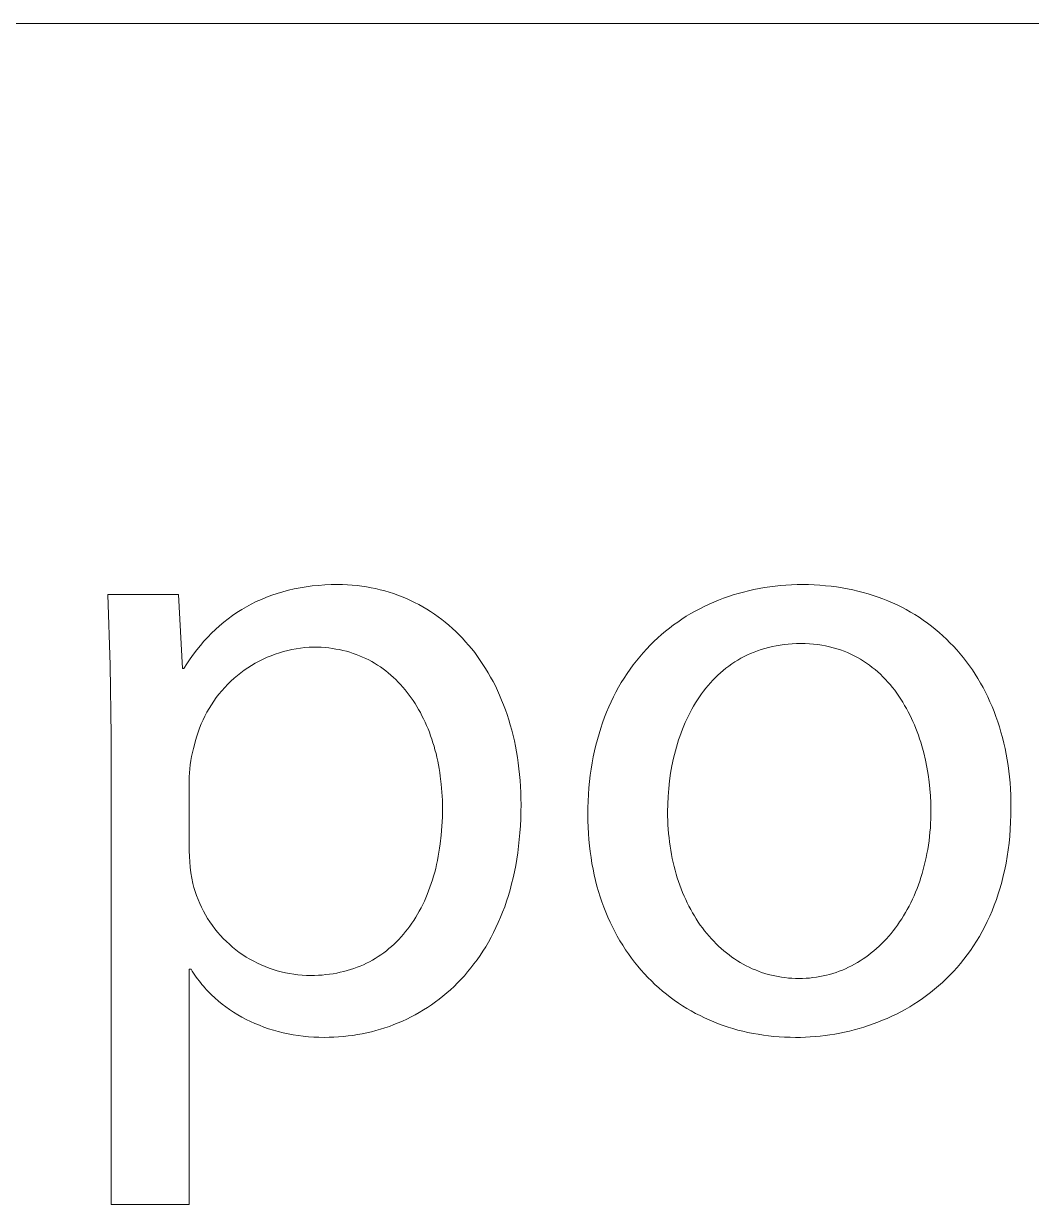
# Model space of a CAD drawing. Header units: millimetres. Extents: x -2542 to 6192, y -257 to 5845.
# Drawn here: x 5808.9 to 5907.4, y 604.4 to 719.8 of the extents above; entities that cross this region are included whole.
import ezdxf

# ---------------------------------------------------------------- set-up
doc = ezdxf.new("R2010")
doc.units = ezdxf.units.MM
doc.header["$MEASUREMENT"] = 0
doc.layers.add('Domyślny', color=7, linetype='Continuous', true_color=0x000000)

msp = doc.modelspace()

# ---------------------------------------------------------------- linework, layer by layer
at = {"layer": 'Domyślny', "color": 18, "lineweight": 15, "true_color": 0x000000}
for p, q in [((6183.9, 719.77), (2891.58, 719.77)), ((5834.8, 664.41), (5835.36, 664.54)), ((5835.36, 664.54), (5835.94, 664.65)), ((5835.94, 664.65), (5836.52, 664.75)), ((5836.52, 664.75), (5837.12, 664.83)), ((5837.12, 664.83), (5837.73, 664.89)), ((5837.73, 664.89), (5838.34, 664.93)), ((5838.34, 664.93), (5838.97, 664.96)), ((5838.97, 664.96), (5839.61, 664.97)), ((5839.61, 664.97), (5840.09, 664.96)), ((5840.09, 664.96), (5840.57, 664.94)), ((5840.57, 664.94), (5841.04, 664.91)), ((5841.04, 664.91), (5841.5, 664.87)), ((5841.5, 664.87), (5841.96, 664.81)), ((5841.96, 664.81), (5842.42, 664.74)), ((5842.42, 664.74), (5842.88, 664.66)), ((5842.88, 664.66), (5843.32, 664.57)), ((5843.32, 664.57), (5843.77, 664.47)), ((5843.77, 664.47), (5844.21, 664.35)), ((5879.77, 664.37), (5880.27, 664.48)), ((5880.27, 664.48), (5880.79, 664.58)), ((5880.79, 664.58), (5881.31, 664.67)), ((5881.31, 664.67), (5881.83, 664.75)), ((5881.83, 664.75), (5882.36, 664.81)), ((5882.36, 664.81), (5882.89, 664.87)), ((5882.89, 664.87), (5883.42, 664.91)), ((5883.42, 664.91), (5883.96, 664.94)), ((5883.96, 664.94), (5884.51, 664.96)), ((5884.51, 664.96), (5885.05, 664.97)), ((5885.05, 664.97), (5885.62, 664.96)), ((5885.62, 664.96), (5886.18, 664.94)), ((5886.18, 664.94), (5886.74, 664.91)), ((5886.74, 664.91), (5887.29, 664.86)), ((5887.29, 664.86), (5887.83, 664.81)), ((5887.83, 664.81), (5888.37, 664.74)), ((5888.37, 664.74), (5888.9, 664.66)), ((5888.9, 664.66), (5889.42, 664.56)), ((5889.42, 664.56), (5889.94, 664.46)), ((5889.94, 664.46), (5890.45, 664.34)), ((5817.39, 657.1), (5817.16, 664.01)), ((5817.16, 664.01), (5824.05, 664.01)), ((5824.05, 664.01), (5824.43, 656.77)), ((5831.16, 663.05), (5831.65, 663.3)), ((5831.65, 663.3), (5832.15, 663.52)), ((5832.15, 663.52), (5832.66, 663.73)), ((5832.66, 663.73), (5833.18, 663.92)), ((5833.18, 663.92), (5833.71, 664.1)), ((5833.71, 664.1), (5834.25, 664.26)), ((5834.25, 664.26), (5834.8, 664.41)), ((5844.21, 664.35), (5844.64, 664.23)), ((5844.64, 664.23), (5845.07, 664.09)), ((5845.07, 664.09), (5845.49, 663.94)), ((5845.49, 663.94), (5845.91, 663.77)), ((5845.91, 663.77), (5846.33, 663.6)), ((5846.33, 663.6), (5846.73, 663.42)), ((5846.73, 663.42), (5847.13, 663.22)), ((5876.36, 663.26), (5876.83, 663.45)), ((5876.83, 663.45), (5877.3, 663.63)), ((5877.3, 663.63), (5877.79, 663.8)), ((5877.79, 663.8), (5878.27, 663.96)), ((5878.27, 663.96), (5878.76, 664.11)), ((5878.76, 664.11), (5879.26, 664.24)), ((5879.26, 664.24), (5879.77, 664.37)), ((5890.45, 664.34), (5890.95, 664.21)), ((5890.95, 664.21), (5891.45, 664.07)), ((5891.45, 664.07), (5891.94, 663.91)), ((5891.94, 663.91), (5892.42, 663.75)), ((5892.42, 663.75), (5892.9, 663.57)), ((5892.9, 663.57), (5893.36, 663.39)), ((5893.36, 663.39), (5893.83, 663.19)), ((5829.33, 661.94), (5829.77, 662.24)), ((5829.77, 662.24), (5830.23, 662.53)), ((5830.23, 662.53), (5830.69, 662.8)), ((5830.69, 662.8), (5831.16, 663.05)), ((5847.13, 663.22), (5847.53, 663.02)), ((5847.53, 663.02), (5847.92, 662.8)), ((5847.92, 662.8), (5848.31, 662.57)), ((5848.31, 662.57), (5848.68, 662.33)), ((5848.68, 662.33), (5849.06, 662.09)), ((5874.11, 662.13), (5874.55, 662.37)), ((5874.55, 662.37), (5874.99, 662.61)), ((5874.99, 662.61), (5875.44, 662.84)), ((5875.44, 662.84), (5875.9, 663.05)), ((5875.9, 663.05), (5876.36, 663.26)), ((5893.83, 663.19), (5894.28, 662.98)), ((5894.28, 662.98), (5894.73, 662.76)), ((5894.73, 662.76), (5895.16, 662.53)), ((5895.16, 662.53), (5895.59, 662.28)), ((5895.59, 662.28), (5896.02, 662.03)), ((5828.07, 660.95), (5828.48, 661.29)), ((5828.48, 661.29), (5828.9, 661.62)), ((5828.9, 661.62), (5829.33, 661.94)), ((5849.06, 662.09), (5849.42, 661.83)), ((5849.42, 661.83), (5849.78, 661.56)), ((5849.78, 661.56), (5850.13, 661.28)), ((5850.13, 661.28), (5850.48, 660.99)), ((5850.48, 660.99), (5850.82, 660.69)), ((5872.04, 660.72), (5872.44, 661.02)), ((5872.44, 661.02), (5872.85, 661.31)), ((5872.85, 661.31), (5873.26, 661.6)), ((5873.26, 661.6), (5873.68, 661.87)), ((5873.68, 661.87), (5874.11, 662.13)), ((5896.02, 662.03), (5896.43, 661.77)), ((5896.43, 661.77), (5896.84, 661.49)), ((5896.84, 661.49), (5897.24, 661.21)), ((5897.24, 661.21), (5897.63, 660.92)), ((5826.54, 659.44), (5826.91, 659.83)), ((5826.91, 659.83), (5827.28, 660.22)), ((5827.28, 660.22), (5827.67, 660.59)), ((5827.67, 660.59), (5828.07, 660.95)), ((5850.82, 660.69), (5851.15, 660.38)), ((5851.15, 660.38), (5851.48, 660.06)), ((5851.48, 660.06), (5851.8, 659.73)), ((5870.89, 659.75), (5871.26, 660.08)), ((5871.26, 660.08), (5871.65, 660.41)), ((5871.65, 660.41), (5872.04, 660.72)), ((5897.63, 660.92), (5898.01, 660.61)), ((5898.01, 660.61), (5898.38, 660.3)), ((5898.38, 660.3), (5898.75, 659.97)), ((5898.75, 659.97), (5899.11, 659.64)), ((5825.84, 658.6), (5826.19, 659.02)), ((5826.19, 659.02), (5826.54, 659.44)), ((5835.56, 658.7), (5835.14, 658.62)), ((5835.98, 658.76), (5835.56, 658.7)), ((5836.41, 658.81), (5835.98, 658.76)), ((5836.83, 658.84), (5836.41, 658.81)), ((5837.26, 658.86), (5836.83, 658.84)), ((5837.64, 658.86), (5837.26, 658.86)), ((5838.01, 658.84), (5837.64, 658.86)), ((5838.38, 658.81), (5838.01, 658.84)), ((5838.74, 658.78), (5838.38, 658.81)), ((5839.09, 658.73), (5838.74, 658.78)), ((5839.44, 658.67), (5839.09, 658.73)), ((5839.79, 658.61), (5839.44, 658.67)), ((5851.8, 659.73), (5852.11, 659.39)), ((5852.11, 659.39), (5852.41, 659.04)), ((5852.41, 659.04), (5852.71, 658.68)), ((5852.71, 658.68), (5853, 658.32)), ((5869.47, 658.31), (5869.81, 658.69)), ((5869.81, 658.69), (5870.16, 659.05)), ((5870.16, 659.05), (5870.52, 659.41)), ((5870.52, 659.41), (5870.89, 659.75)), ((5881.35, 658.73), (5881, 658.62)), ((5881.72, 658.83), (5881.35, 658.73)), ((5882.09, 658.92), (5881.72, 658.83)), ((5882.46, 658.99), (5882.09, 658.92)), ((5882.85, 659.06), (5882.46, 658.99)), ((5883.24, 659.11), (5882.85, 659.06)), ((5883.64, 659.15), (5883.24, 659.11)), ((5884.04, 659.18), (5883.64, 659.15)), ((5884.46, 659.2), (5884.04, 659.18)), ((5884.88, 659.21), (5884.46, 659.2)), ((5885.3, 659.2), (5884.88, 659.21)), ((5885.72, 659.18), (5885.3, 659.2)), ((5886.12, 659.15), (5885.72, 659.18)), ((5886.52, 659.1), (5886.12, 659.15)), ((5886.91, 659.05), (5886.52, 659.1)), ((5887.3, 658.98), (5886.91, 659.05)), ((5887.67, 658.9), (5887.3, 658.98)), ((5888.04, 658.8), (5887.67, 658.9)), ((5888.4, 658.7), (5888.04, 658.8)), ((5888.75, 658.58), (5888.4, 658.7)), ((5899.11, 659.64), (5899.45, 659.29)), ((5899.45, 659.29), (5899.79, 658.94)), ((5899.79, 658.94), (5900.12, 658.58)), ((5824.88, 657.24), (5825.19, 657.71)), ((5825.19, 657.71), (5825.51, 658.16)), ((5825.51, 658.16), (5825.84, 658.6)), ((5832.32, 657.68), (5831.94, 657.49)), ((5832.71, 657.86), (5832.32, 657.68)), ((5833.1, 658.02), (5832.71, 657.86)), ((5833.5, 658.17), (5833.1, 658.02)), ((5833.91, 658.3), (5833.5, 658.17)), ((5834.31, 658.42), (5833.91, 658.3)), ((5834.73, 658.53), (5834.31, 658.42)), ((5835.14, 658.62), (5834.73, 658.53)), ((5840.13, 658.53), (5839.79, 658.61)), ((5840.46, 658.45), (5840.13, 658.53)), ((5840.79, 658.35), (5840.46, 658.45)), ((5841.12, 658.25), (5840.79, 658.35)), ((5841.43, 658.14), (5841.12, 658.25)), ((5841.75, 658.01), (5841.43, 658.14)), ((5842.05, 657.88), (5841.75, 658.01)), ((5842.35, 657.74), (5842.05, 657.88)), ((5842.65, 657.6), (5842.35, 657.74)), ((5842.94, 657.44), (5842.65, 657.6)), ((5853, 658.32), (5853.28, 657.94)), ((5853.28, 657.94), (5853.55, 657.56)), ((5853.55, 657.56), (5853.81, 657.16)), ((5868.5, 657.12), (5868.81, 657.53)), ((5868.81, 657.53), (5869.14, 657.92)), ((5869.14, 657.92), (5869.47, 658.31)), ((5878.71, 657.59), (5878.41, 657.41)), ((5879.02, 657.77), (5878.71, 657.59)), ((5879.33, 657.93), (5879.02, 657.77)), ((5879.65, 658.09), (5879.33, 657.93)), ((5879.97, 658.24), (5879.65, 658.09)), ((5880.31, 658.38), (5879.97, 658.24)), ((5880.65, 658.51), (5880.31, 658.38)), ((5881, 658.62), (5880.65, 658.51)), ((5889.1, 658.46), (5888.75, 658.58)), ((5889.43, 658.32), (5889.1, 658.46)), ((5889.76, 658.18), (5889.43, 658.32)), ((5890.09, 658.02), (5889.76, 658.18)), ((5890.4, 657.85), (5890.09, 658.02)), ((5890.71, 657.68), (5890.4, 657.85)), ((5891.01, 657.49), (5890.71, 657.68)), ((5900.12, 658.58), (5900.44, 658.21)), ((5900.44, 658.21), (5900.76, 657.82)), ((5900.76, 657.82), (5901.06, 657.43)), ((5817.48, 650.19), (5817.39, 657.1)), ((5824.43, 656.77), (5824.58, 656.77)), ((5824.58, 656.77), (5824.88, 657.24)), ((5830.48, 656.6), (5830.14, 656.35)), ((5830.84, 656.84), (5830.48, 656.6)), ((5831.2, 657.07), (5830.84, 656.84)), ((5831.56, 657.29), (5831.2, 657.07)), ((5831.94, 657.49), (5831.56, 657.29)), ((5843.22, 657.28), (5842.94, 657.44)), ((5843.5, 657.1), (5843.22, 657.28)), ((5843.78, 656.92), (5843.5, 657.1)), ((5844.04, 656.73), (5843.78, 656.92)), ((5844.3, 656.54), (5844.04, 656.73)), ((5844.56, 656.33), (5844.3, 656.54)), ((5853.81, 657.16), (5854.07, 656.76)), ((5854.07, 656.76), (5854.32, 656.35)), ((5867.9, 656.28), (5868.19, 656.7)), ((5868.19, 656.7), (5868.5, 657.12)), ((5877.29, 656.58), (5877.03, 656.36)), ((5877.56, 656.8), (5877.29, 656.58)), ((5877.84, 657.01), (5877.56, 656.8)), ((5878.12, 657.21), (5877.84, 657.01)), ((5878.41, 657.41), (5878.12, 657.21)), ((5891.3, 657.3), (5891.01, 657.49)), ((5891.58, 657.09), (5891.3, 657.3)), ((5891.86, 656.88), (5891.58, 657.09)), ((5892.13, 656.66), (5891.86, 656.88)), ((5892.4, 656.44), (5892.13, 656.66)), ((5892.65, 656.2), (5892.4, 656.44)), ((5901.06, 657.43), (5901.35, 657.03)), ((5901.35, 657.03), (5901.64, 656.63)), ((5901.64, 656.63), (5901.91, 656.21)), ((5828.86, 655.23), (5828.57, 654.92)), ((5829.17, 655.52), (5828.86, 655.23)), ((5829.48, 655.81), (5829.17, 655.52)), ((5829.81, 656.09), (5829.48, 655.81)), ((5830.14, 656.35), (5829.81, 656.09)), ((5844.81, 656.12), (5844.56, 656.33)), ((5845.05, 655.9), (5844.81, 656.12)), ((5845.29, 655.68), (5845.05, 655.9)), ((5845.52, 655.44), (5845.29, 655.68)), ((5845.75, 655.2), (5845.52, 655.44)), ((5854.32, 656.35), (5854.56, 655.93)), ((5854.56, 655.93), (5854.79, 655.5)), ((5854.79, 655.5), (5855.02, 655.06)), ((5867.07, 654.94), (5867.33, 655.39)), ((5867.33, 655.39), (5867.61, 655.84)), ((5867.61, 655.84), (5867.9, 656.28)), ((5876.04, 655.38), (5875.81, 655.12)), ((5876.28, 655.63), (5876.04, 655.38)), ((5876.52, 655.88), (5876.28, 655.63)), ((5876.77, 656.12), (5876.52, 655.88)), ((5877.03, 656.36), (5876.77, 656.12)), ((5892.9, 655.96), (5892.65, 656.2)), ((5893.14, 655.71), (5892.9, 655.96)), ((5893.38, 655.45), (5893.14, 655.71)), ((5893.61, 655.19), (5893.38, 655.45)), ((5901.91, 656.21), (5902.18, 655.78)), ((5902.18, 655.78), (5902.43, 655.35)), ((5902.43, 655.35), (5902.68, 654.9)), ((5828.01, 654.27), (5827.75, 653.93)), ((5828.28, 654.6), (5828.01, 654.27)), ((5828.57, 654.92), (5828.28, 654.6)), ((5845.97, 654.96), (5845.75, 655.2)), ((5846.19, 654.7), (5845.97, 654.96)), ((5846.4, 654.44), (5846.19, 654.7)), ((5846.6, 654.18), (5846.4, 654.44)), ((5846.8, 653.91), (5846.6, 654.18)), ((5855.02, 655.06), (5855.23, 654.61)), ((5855.23, 654.61), (5855.44, 654.16)), ((5855.44, 654.16), (5855.63, 653.69)), ((5866.57, 654), (5866.81, 654.47)), ((5866.81, 654.47), (5867.07, 654.94)), ((5875.17, 654.29), (5874.96, 654)), ((5875.37, 654.57), (5875.17, 654.29)), ((5875.59, 654.85), (5875.37, 654.57)), ((5875.81, 655.12), (5875.59, 654.85)), ((5893.83, 654.91), (5893.61, 655.19)), ((5894.05, 654.64), (5893.83, 654.91)), ((5894.25, 654.35), (5894.05, 654.64)), ((5894.45, 654.07), (5894.25, 654.35)), ((5894.65, 653.77), (5894.45, 654.07)), ((5902.68, 654.9), (5902.91, 654.45)), ((5902.91, 654.45), (5903.14, 653.99)), ((5827.27, 653.23), (5827.04, 652.87)), ((5827.5, 653.59), (5827.27, 653.23)), ((5827.75, 653.93), (5827.5, 653.59)), ((5846.99, 653.63), (5846.8, 653.91)), ((5847.17, 653.34), (5846.99, 653.63)), ((5847.35, 653.05), (5847.17, 653.34)), ((5847.52, 652.76), (5847.35, 653.05)), ((5855.63, 653.69), (5855.82, 653.22)), ((5855.82, 653.22), (5856, 652.74)), ((5865.89, 652.51), (5866.11, 653.02)), ((5866.11, 653.02), (5866.33, 653.51)), ((5866.33, 653.51), (5866.57, 654)), ((5874.4, 653.1), (5874.22, 652.79)), ((5874.58, 653.41), (5874.4, 653.1)), ((5874.77, 653.71), (5874.58, 653.41)), ((5874.96, 654), (5874.77, 653.71)), ((5894.84, 653.47), (5894.65, 653.77)), ((5895.02, 653.17), (5894.84, 653.47)), ((5895.19, 652.86), (5895.02, 653.17)), ((5903.14, 653.99), (5903.36, 653.52)), ((5903.36, 653.52), (5903.56, 653.05)), ((5903.56, 653.05), (5903.76, 652.56)), ((5826.63, 652.12), (5826.45, 651.74)), ((5826.83, 652.5), (5826.63, 652.12)), ((5827.04, 652.87), (5826.83, 652.5)), ((5847.69, 652.46), (5847.52, 652.76)), ((5847.85, 652.15), (5847.69, 652.46)), ((5848.01, 651.84), (5847.85, 652.15)), ((5848.16, 651.52), (5848.01, 651.84)), ((5856, 652.74), (5856.17, 652.26)), ((5856.17, 652.26), (5856.33, 651.76)), ((5856.33, 651.76), (5856.48, 651.26)), ((5865.5, 651.47), (5865.69, 652)), ((5865.69, 652), (5865.89, 652.51)), ((5873.73, 651.83), (5873.58, 651.5)), ((5873.89, 652.16), (5873.73, 651.83)), ((5874.05, 652.48), (5873.89, 652.16)), ((5874.22, 652.79), (5874.05, 652.48)), ((5895.36, 652.54), (5895.19, 652.86)), ((5895.52, 652.23), (5895.36, 652.54)), ((5895.68, 651.9), (5895.52, 652.23)), ((5895.83, 651.58), (5895.68, 651.9)), ((5903.76, 652.56), (5903.94, 652.07)), ((5903.94, 652.07), (5904.12, 651.57)), ((5826.12, 650.95), (5825.97, 650.55)), ((5826.27, 651.35), (5826.12, 650.95)), ((5826.45, 651.74), (5826.27, 651.35)), ((5848.3, 651.2), (5848.16, 651.52)), ((5848.44, 650.87), (5848.3, 651.2)), ((5848.57, 650.54), (5848.44, 650.87)), ((5856.48, 651.26), (5856.62, 650.75)), ((5856.62, 650.75), (5856.75, 650.23)), ((5865.15, 650.4), (5865.32, 650.94)), ((5865.32, 650.94), (5865.5, 651.47)), ((5873.3, 650.83), (5873.17, 650.49)), ((5873.44, 651.17), (5873.3, 650.83)), ((5873.58, 651.5), (5873.44, 651.17)), ((5895.97, 651.25), (5895.83, 651.58)), ((5896.1, 650.92), (5895.97, 651.25)), ((5896.23, 650.58), (5896.1, 650.92)), ((5904.12, 651.57), (5904.28, 651.06)), ((5904.28, 651.06), (5904.43, 650.55)), ((5817.48, 604.42), (5817.48, 650.19)), ((5825.73, 649.74), (5825.63, 649.32)), ((5825.84, 650.15), (5825.73, 649.74)), ((5825.97, 650.55), (5825.84, 650.15)), ((5848.69, 650.2), (5848.57, 650.54)), ((5848.81, 649.86), (5848.69, 650.2)), ((5848.92, 649.52), (5848.81, 649.86)), ((5849.03, 649.17), (5848.92, 649.52)), ((5856.75, 650.23), (5856.88, 649.71)), ((5856.88, 649.71), (5856.99, 649.18)), ((5864.84, 649.28), (5864.99, 649.84)), ((5864.99, 649.84), (5865.15, 650.4)), ((5872.93, 649.79), (5872.82, 649.44)), ((5873.05, 650.14), (5872.93, 649.79)), ((5873.17, 650.49), (5873.05, 650.14)), ((5896.36, 650.24), (5896.23, 650.58)), ((5896.48, 649.9), (5896.36, 650.24)), ((5896.59, 649.56), (5896.48, 649.9)), ((5896.69, 649.21), (5896.59, 649.56)), ((5904.43, 650.55), (5904.58, 650.02)), ((5904.58, 650.02), (5904.71, 649.49)), ((5904.71, 649.49), (5904.83, 648.96)), ((5825.42, 648.55), (5825.33, 648.16)), ((5825.52, 648.94), (5825.42, 648.55)), ((5825.63, 649.32), (5825.52, 648.94)), ((5849.12, 648.81), (5849.03, 649.17)), ((5849.22, 648.46), (5849.12, 648.81)), ((5849.3, 648.1), (5849.22, 648.46)), ((5856.99, 649.18), (5857.09, 648.64)), ((5857.09, 648.64), (5857.18, 648.09)), ((5864.59, 648.13), (5864.71, 648.71)), ((5864.71, 648.71), (5864.84, 649.28)), ((5872.52, 648.37), (5872.43, 648)), ((5872.61, 648.73), (5872.52, 648.37)), ((5872.71, 649.09), (5872.61, 648.73)), ((5872.82, 649.44), (5872.71, 649.09)), ((5896.88, 648.52), (5896.69, 649.21)), ((5897.05, 647.82), (5896.88, 648.52)), ((5904.83, 648.96), (5904.94, 648.41)), ((5904.94, 648.41), (5905.04, 647.86)), ((5825.2, 647.37), (5825.16, 646.98)), ((5825.26, 647.77), (5825.2, 647.37)), ((5825.33, 648.16), (5825.26, 647.77)), ((5849.39, 647.73), (5849.3, 648.1)), ((5849.46, 647.36), (5849.39, 647.73)), ((5849.53, 646.99), (5849.46, 647.36)), ((5857.18, 648.09), (5857.26, 647.54)), ((5857.26, 647.54), (5857.33, 646.98)), ((5864.38, 646.95), (5864.48, 647.54)), ((5864.48, 647.54), (5864.59, 648.13)), ((5872.28, 647.27), (5872.15, 646.53)), ((5872.43, 648), (5872.28, 647.27)), ((5897.2, 647.12), (5897.05, 647.82)), ((5905.04, 647.86), (5905.12, 647.3)), ((5905.12, 647.3), (5905.2, 646.74)), ((5825.12, 646.58), (5825.1, 646.18)), ((5825.1, 646.18), (5825.1, 638.94)), ((5825.16, 646.98), (5825.12, 646.58)), ((5849.59, 646.62), (5849.53, 646.99)), ((5849.64, 646.24), (5849.59, 646.62)), ((5849.73, 645.48), (5849.64, 646.24)), ((5857.33, 646.98), (5857.39, 646.41)), ((5857.39, 646.41), (5857.44, 645.84)), ((5864.22, 645.72), (5864.3, 646.34)), ((5864.3, 646.34), (5864.38, 646.95)), ((5872.15, 646.53), (5872.04, 645.79)), ((5897.32, 646.41), (5897.2, 647.12)), ((5897.42, 645.71), (5897.32, 646.41)), ((5905.2, 646.74), (5905.27, 646.17)), ((5905.27, 646.17), (5905.32, 645.59)), ((5849.8, 644.7), (5849.73, 645.48)), ((5857.44, 645.84), (5857.48, 645.25)), ((5857.48, 645.25), (5857.51, 644.67)), ((5864.12, 644.47), (5864.16, 645.1)), ((5864.16, 645.1), (5864.22, 645.72)), ((5871.96, 645.03), (5871.9, 644.28)), ((5872.04, 645.79), (5871.96, 645.03)), ((5897.49, 645.01), (5897.42, 645.71)), ((5897.55, 644.32), (5897.49, 645.01)), ((5905.32, 645.59), (5905.36, 645)), ((5905.36, 645), (5905.39, 644.41)), ((5849.84, 643.92), (5849.8, 644.7)), ((5849.85, 643.13), (5849.84, 643.92)), ((5857.51, 644.67), (5857.52, 644.07)), ((5857.52, 644.07), (5857.53, 643.48)), ((5864.06, 643.17), (5864.08, 643.82)), ((5864.08, 643.82), (5864.12, 644.47)), ((5871.9, 644.28), (5871.86, 643.53)), ((5897.58, 643.63), (5897.55, 644.32)), ((5905.39, 644.41), (5905.41, 643.81)), ((5905.41, 643.81), (5905.41, 643.21)), ((5849.84, 642.23), (5849.85, 643.13)), ((5857.52, 642.77), (5857.5, 642.07)), ((5857.53, 643.48), (5857.52, 642.77)), ((5864.06, 642.51), (5864.06, 643.17)), ((5871.86, 643.53), (5871.85, 642.77)), ((5871.85, 642.77), (5871.85, 642.34)), ((5897.59, 642.95), (5897.58, 643.63)), ((5897.59, 642.51), (5897.59, 642.95)), ((5905.41, 643.21), (5905.41, 642.48)), ((5849.8, 641.35), (5849.84, 642.23)), ((5857.47, 641.39), (5857.42, 640.71)), ((5857.5, 642.07), (5857.47, 641.39)), ((5864.06, 641.89), (5864.06, 642.51)), ((5864.08, 641.27), (5864.06, 641.89)), ((5871.85, 642.34), (5871.87, 641.91)), ((5871.87, 641.91), (5871.89, 641.49)), ((5871.89, 641.49), (5871.91, 641.06)), ((5897.53, 641.2), (5897.55, 641.63)), ((5897.55, 641.63), (5897.57, 642.07)), ((5897.57, 642.07), (5897.59, 642.51)), ((5905.38, 641.77), (5905.34, 641.07)), ((5905.41, 642.48), (5905.38, 641.77)), ((5849.63, 639.64), (5849.73, 640.49)), ((5849.73, 640.49), (5849.8, 641.35)), ((5857.42, 640.71), (5857.36, 640.05)), ((5864.11, 640.66), (5864.08, 641.27)), ((5864.16, 640.06), (5864.11, 640.66)), ((5871.91, 641.06), (5871.95, 640.64)), ((5871.95, 640.64), (5871.99, 640.23)), ((5871.99, 640.23), (5872.04, 639.82)), ((5897.4, 639.93), (5897.45, 640.35)), ((5897.45, 640.35), (5897.49, 640.77)), ((5897.49, 640.77), (5897.53, 641.2)), ((5905.29, 640.38), (5905.22, 639.7)), ((5905.34, 641.07), (5905.29, 640.38)), ((5849.51, 638.82), (5849.57, 639.23)), ((5849.57, 639.23), (5849.63, 639.64)), ((5857.29, 639.4), (5857.21, 638.76)), ((5857.36, 640.05), (5857.29, 639.4)), ((5864.22, 639.46), (5864.16, 640.06)), ((5864.29, 638.88), (5864.22, 639.46)), ((5872.04, 639.82), (5872.1, 639.41)), ((5872.1, 639.41), (5872.16, 639.01)), ((5897.2, 638.7), (5897.27, 639.1)), ((5897.27, 639.1), (5897.34, 639.51)), ((5897.34, 639.51), (5897.4, 639.93)), ((5905.22, 639.7), (5905.14, 639.04)), ((5825.1, 638.94), (5825.12, 638.41)), ((5825.12, 638.41), (5825.15, 637.88)), ((5849.28, 637.63), (5849.36, 638.02)), ((5849.36, 638.02), (5849.44, 638.42)), ((5849.44, 638.42), (5849.51, 638.82)), ((5857.11, 638.13), (5857.01, 637.51)), ((5857.21, 638.76), (5857.11, 638.13)), ((5864.37, 638.3), (5864.29, 638.88)), ((5864.46, 637.73), (5864.37, 638.3)), ((5872.16, 639.01), (5872.23, 638.61)), ((5872.23, 638.61), (5872.31, 638.22)), ((5872.31, 638.22), (5872.39, 637.83)), ((5897.03, 637.9), (5897.12, 638.29)), ((5897.12, 638.29), (5897.2, 638.7)), ((5905.04, 638.39), (5904.93, 637.75)), ((5905.14, 639.04), (5905.04, 638.39)), ((5825.15, 637.88), (5825.2, 637.35)), ((5825.2, 637.35), (5825.27, 636.82)), ((5825.27, 636.82), (5825.35, 636.29)), ((5848.98, 636.49), (5849.09, 636.86)), ((5849.09, 636.86), (5849.19, 637.24)), ((5849.19, 637.24), (5849.28, 637.63)), ((5856.89, 636.91), (5856.75, 636.31)), ((5857.01, 637.51), (5856.89, 636.91)), ((5864.57, 637.16), (5864.46, 637.73)), ((5864.68, 636.61), (5864.57, 637.16)), ((5872.39, 637.83), (5872.49, 637.44)), ((5872.49, 637.44), (5872.59, 637.06)), ((5872.59, 637.06), (5872.69, 636.69)), ((5896.73, 636.74), (5896.84, 637.12)), ((5896.84, 637.12), (5896.94, 637.51)), ((5896.94, 637.51), (5897.03, 637.9)), ((5904.8, 637.13), (5904.66, 636.51)), ((5904.93, 637.75), (5904.8, 637.13)), ((5825.35, 636.29), (5825.45, 635.77)), ((5825.45, 635.77), (5825.56, 635.37)), ((5848.63, 635.4), (5848.76, 635.75)), ((5848.76, 635.75), (5848.87, 636.12)), ((5848.87, 636.12), (5848.98, 636.49)), ((5856.61, 635.73), (5856.46, 635.16)), ((5856.75, 636.31), (5856.61, 635.73)), ((5864.81, 636.06), (5864.68, 636.61)), ((5864.95, 635.52), (5864.81, 636.06)), ((5872.69, 636.69), (5872.8, 636.32)), ((5872.8, 636.32), (5872.92, 635.95)), ((5872.92, 635.95), (5873.05, 635.59)), ((5896.23, 635.27), (5896.36, 635.63)), ((5896.36, 635.63), (5896.49, 635.99)), ((5896.49, 635.99), (5896.61, 636.36)), ((5896.61, 636.36), (5896.73, 636.74)), ((5904.51, 635.91), (5904.34, 635.33)), ((5904.66, 636.51), (5904.51, 635.91)), ((5825.56, 635.37), (5825.68, 634.97)), ((5825.68, 634.97), (5825.82, 634.58)), ((5825.82, 634.58), (5825.96, 634.19)), ((5848.23, 634.36), (5848.37, 634.7)), ((5848.37, 634.7), (5848.5, 635.04)), ((5848.5, 635.04), (5848.63, 635.4)), ((5856.29, 634.59), (5856.12, 634.04)), ((5856.46, 635.16), (5856.29, 634.59)), ((5865.1, 634.99), (5864.95, 635.52)), ((5865.26, 634.47), (5865.1, 634.99)), ((5865.44, 633.96), (5865.26, 634.47)), ((5873.05, 635.59), (5873.18, 635.24)), ((5873.18, 635.24), (5873.32, 634.89)), ((5873.32, 634.89), (5873.47, 634.54)), ((5873.47, 634.54), (5873.62, 634.2)), ((5895.78, 634.23), (5895.94, 634.57)), ((5895.94, 634.57), (5896.08, 634.92)), ((5896.08, 634.92), (5896.23, 635.27)), ((5904.17, 634.75), (5903.98, 634.19)), ((5904.34, 635.33), (5904.17, 634.75)), ((5825.96, 634.19), (5826.13, 633.81)), ((5826.13, 633.81), (5826.3, 633.44)), ((5826.3, 633.44), (5826.49, 633.07)), ((5847.59, 633.06), (5847.76, 633.38)), ((5847.76, 633.38), (5847.92, 633.7)), ((5847.92, 633.7), (5848.08, 634.03)), ((5848.08, 634.03), (5848.23, 634.36)), ((5855.93, 633.5), (5855.73, 632.98)), ((5856.12, 634.04), (5855.93, 633.5)), ((5865.62, 633.45), (5865.44, 633.96)), ((5865.82, 632.96), (5865.62, 633.45)), ((5873.62, 634.2), (5873.78, 633.87)), ((5873.78, 633.87), (5873.94, 633.54)), ((5873.94, 633.54), (5874.11, 633.22)), ((5895.28, 633.24), (5895.45, 633.56)), ((5895.45, 633.56), (5895.62, 633.89)), ((5895.62, 633.89), (5895.78, 634.23)), ((5903.77, 633.64), (5903.56, 633.1)), ((5903.98, 634.19), (5903.77, 633.64)), ((5826.49, 633.07), (5826.69, 632.71)), ((5826.69, 632.71), (5826.9, 632.35)), ((5826.9, 632.35), (5827.13, 632.01)), ((5846.86, 631.88), (5847.06, 632.16)), ((5847.06, 632.16), (5847.24, 632.46)), ((5847.24, 632.46), (5847.42, 632.76)), ((5847.42, 632.76), (5847.59, 633.06)), ((5855.53, 632.46), (5855.31, 631.95)), ((5855.73, 632.98), (5855.53, 632.46)), ((5866.02, 632.47), (5865.82, 632.96)), ((5866.24, 631.99), (5866.02, 632.47)), ((5874.11, 633.22), (5874.29, 632.91)), ((5874.29, 632.91), (5874.47, 632.6)), ((5874.47, 632.6), (5874.66, 632.3)), ((5874.66, 632.3), (5874.85, 632)), ((5894.53, 632.01), (5894.73, 632.3)), ((5894.73, 632.3), (5894.92, 632.61)), ((5894.92, 632.61), (5895.1, 632.92)), ((5895.1, 632.92), (5895.28, 633.24)), ((5903.33, 632.57), (5903.09, 632.06)), ((5903.56, 633.1), (5903.33, 632.57)), ((5827.13, 632.01), (5827.37, 631.67)), ((5827.37, 631.67), (5827.62, 631.34)), ((5827.62, 631.34), (5827.88, 631.02)), ((5827.88, 631.02), (5828.15, 630.7)), ((5846.04, 630.8), (5846.25, 631.06)), ((5846.25, 631.06), (5846.46, 631.32)), ((5846.46, 631.32), (5846.67, 631.6)), ((5846.67, 631.6), (5846.86, 631.88)), ((5855.08, 631.46), (5854.84, 630.98)), ((5855.31, 631.95), (5855.08, 631.46)), ((5866.46, 631.52), (5866.24, 631.99)), ((5866.7, 631.06), (5866.46, 631.52)), ((5866.94, 630.61), (5866.7, 631.06)), ((5874.85, 632), (5875.05, 631.71)), ((5875.05, 631.71), (5875.25, 631.43)), ((5875.25, 631.43), (5875.46, 631.15)), ((5875.46, 631.15), (5875.68, 630.88)), ((5893.69, 630.88), (5893.91, 631.15)), ((5893.91, 631.15), (5894.12, 631.43)), ((5894.12, 631.43), (5894.33, 631.71)), ((5894.33, 631.71), (5894.53, 632.01)), ((5902.59, 631.06), (5902.32, 630.58)), ((5902.85, 631.55), (5902.59, 631.06)), ((5903.09, 632.06), (5902.85, 631.55)), ((5828.15, 630.7), (5828.43, 630.4)), ((5828.43, 630.4), (5828.73, 630.11)), ((5828.73, 630.11), (5829.03, 629.83)), ((5844.87, 629.61), (5845.12, 629.84)), ((5845.12, 629.84), (5845.36, 630.06)), ((5845.36, 630.06), (5845.59, 630.3)), ((5845.59, 630.3), (5845.82, 630.55)), ((5845.82, 630.55), (5846.04, 630.8)), ((5854.34, 630.04), (5854.08, 629.59)), ((5854.6, 630.51), (5854.34, 630.04)), ((5854.84, 630.98), (5854.6, 630.51)), ((5867.2, 630.16), (5866.94, 630.61)), ((5867.47, 629.73), (5867.2, 630.16)), ((5875.68, 630.88), (5875.9, 630.62)), ((5875.9, 630.62), (5876.13, 630.36)), ((5876.13, 630.36), (5876.36, 630.12)), ((5876.36, 630.12), (5876.6, 629.87)), ((5876.6, 629.87), (5876.84, 629.64)), ((5892.52, 629.63), (5892.76, 629.87)), ((5892.76, 629.87), (5893, 630.11)), ((5893, 630.11), (5893.24, 630.36)), ((5893.24, 630.36), (5893.47, 630.62)), ((5893.47, 630.62), (5893.69, 630.88)), ((5902.03, 630.12), (5901.74, 629.66)), ((5902.32, 630.58), (5902.03, 630.12)), ((5829.03, 629.83), (5829.34, 629.55)), ((5829.34, 629.55), (5829.66, 629.29)), ((5829.66, 629.29), (5829.99, 629.04)), ((5829.99, 629.04), (5830.33, 628.81)), ((5830.33, 628.81), (5830.68, 628.58)), ((5843.56, 628.62), (5843.84, 628.8)), ((5843.84, 628.8), (5844.11, 628.99)), ((5844.11, 628.99), (5844.37, 629.19)), ((5844.37, 629.19), (5844.62, 629.4)), ((5844.62, 629.4), (5844.87, 629.61)), ((5853.52, 628.73), (5853.23, 628.31)), ((5853.8, 629.16), (5853.52, 628.73)), ((5854.08, 629.59), (5853.8, 629.16)), ((5867.74, 629.3), (5867.47, 629.73)), ((5868.03, 628.89), (5867.74, 629.3)), ((5868.32, 628.48), (5868.03, 628.89)), ((5876.84, 629.64), (5877.09, 629.41)), ((5877.09, 629.41), (5877.34, 629.19)), ((5877.34, 629.19), (5877.6, 628.98)), ((5877.6, 628.98), (5877.86, 628.78)), ((5877.86, 628.78), (5878.13, 628.58)), ((5891.23, 628.58), (5891.49, 628.77)), ((5891.49, 628.77), (5891.76, 628.98)), ((5891.76, 628.98), (5892.02, 629.19)), ((5892.02, 629.19), (5892.27, 629.41)), ((5892.27, 629.41), (5892.52, 629.63)), ((5901.13, 628.79), (5900.81, 628.37)), ((5901.44, 629.22), (5901.13, 628.79)), ((5901.74, 629.66), (5901.44, 629.22)), ((5830.68, 628.58), (5831.04, 628.37)), ((5831.04, 628.37), (5831.4, 628.17)), ((5831.4, 628.17), (5831.77, 627.98)), ((5831.77, 627.98), (5832.14, 627.81)), ((5832.14, 627.81), (5832.52, 627.64)), ((5832.52, 627.64), (5832.91, 627.5)), ((5841.18, 627.46), (5841.5, 627.58)), ((5841.5, 627.58), (5841.81, 627.7)), ((5841.81, 627.7), (5842.12, 627.83)), ((5842.12, 627.83), (5842.42, 627.97)), ((5842.42, 627.97), (5842.71, 628.12)), ((5842.71, 628.12), (5843, 628.28)), ((5843, 628.28), (5843.29, 628.45)), ((5843.29, 628.45), (5843.56, 628.62)), ((5852.93, 627.91), (5852.63, 627.51)), ((5853.23, 628.31), (5852.93, 627.91)), ((5868.62, 628.08), (5868.32, 628.48)), ((5868.93, 627.7), (5868.62, 628.08)), ((5869.25, 627.32), (5868.93, 627.7)), ((5878.13, 628.58), (5878.4, 628.4)), ((5878.4, 628.4), (5878.68, 628.22)), ((5878.68, 628.22), (5878.96, 628.05)), ((5878.96, 628.05), (5879.24, 627.88)), ((5879.24, 627.88), (5879.53, 627.73)), ((5879.53, 627.73), (5879.83, 627.58)), ((5879.83, 627.58), (5880.12, 627.44)), ((5889.23, 627.44), (5889.53, 627.58)), ((5889.53, 627.58), (5889.82, 627.72)), ((5889.82, 627.72), (5890.11, 627.88)), ((5890.11, 627.88), (5890.4, 628.04)), ((5890.4, 628.04), (5890.68, 628.21)), ((5890.68, 628.21), (5890.95, 628.39)), ((5890.95, 628.39), (5891.23, 628.58)), ((5900.15, 627.57), (5899.8, 627.18)), ((5900.48, 627.96), (5900.15, 627.57)), ((5900.81, 628.37), (5900.48, 627.96)), ((5825.28, 627.39), (5825.1, 627.39)), ((5825.1, 627.39), (5825.1, 604.42)), ((5825.4, 627.2), (5825.28, 627.39)), ((5825.52, 627), (5825.4, 627.2)), ((5825.65, 626.81), (5825.52, 627)), ((5825.78, 626.63), (5825.65, 626.81)), ((5825.92, 626.44), (5825.78, 626.63)), ((5826.06, 626.26), (5825.92, 626.44)), ((5832.91, 627.5), (5833.3, 627.36)), ((5833.3, 627.36), (5833.7, 627.24)), ((5833.7, 627.24), (5834.1, 627.13)), ((5834.1, 627.13), (5834.5, 627.04)), ((5834.5, 627.04), (5834.91, 626.96)), ((5834.91, 626.96), (5835.32, 626.9)), ((5835.32, 626.9), (5835.73, 626.85)), ((5835.73, 626.85), (5836.14, 626.81)), ((5836.14, 626.81), (5836.55, 626.79)), ((5836.55, 626.79), (5836.97, 626.78)), ((5836.97, 626.78), (5837.35, 626.79)), ((5837.35, 626.79), (5837.72, 626.8)), ((5837.72, 626.8), (5838.09, 626.82)), ((5838.09, 626.82), (5838.45, 626.86)), ((5838.45, 626.86), (5838.81, 626.9)), ((5838.81, 626.9), (5839.17, 626.95)), ((5839.17, 626.95), (5839.52, 627.02)), ((5839.52, 627.02), (5839.86, 627.09)), ((5839.86, 627.09), (5840.2, 627.17)), ((5840.2, 627.17), (5840.53, 627.26)), ((5840.53, 627.26), (5840.86, 627.35)), ((5840.86, 627.35), (5841.18, 627.46)), ((5851.66, 626.4), (5851.32, 626.05)), ((5851.99, 626.76), (5851.66, 626.4)), ((5852.31, 627.13), (5851.99, 626.76)), ((5852.63, 627.51), (5852.31, 627.13)), ((5869.58, 626.95), (5869.25, 627.32)), ((5869.92, 626.59), (5869.58, 626.95)), ((5870.27, 626.24), (5869.92, 626.59)), ((5880.12, 627.44), (5880.43, 627.32)), ((5880.43, 627.32), (5880.73, 627.2)), ((5880.73, 627.2), (5881.04, 627.08)), ((5881.04, 627.08), (5881.36, 626.98)), ((5881.36, 626.98), (5881.68, 626.89)), ((5881.68, 626.89), (5882, 626.81)), ((5882, 626.81), (5882.33, 626.73)), ((5882.33, 626.73), (5882.65, 626.67)), ((5882.65, 626.67), (5882.99, 626.61)), ((5882.99, 626.61), (5883.32, 626.57)), ((5883.32, 626.57), (5883.67, 626.53)), ((5883.67, 626.53), (5884.01, 626.51)), ((5884.01, 626.51), (5884.36, 626.49)), ((5884.36, 626.49), (5884.71, 626.49)), ((5884.71, 626.49), (5885.05, 626.49)), ((5885.05, 626.49), (5885.39, 626.51)), ((5885.39, 626.51), (5885.73, 626.53)), ((5885.73, 626.53), (5886.06, 626.57)), ((5886.06, 626.57), (5886.4, 626.61)), ((5886.4, 626.61), (5886.72, 626.67)), ((5886.72, 626.67), (5887.05, 626.73)), ((5887.05, 626.73), (5887.37, 626.8)), ((5887.37, 626.8), (5887.69, 626.89)), ((5887.69, 626.89), (5888.01, 626.98)), ((5888.01, 626.98), (5888.32, 627.08)), ((5888.32, 627.08), (5888.63, 627.19)), ((5888.63, 627.19), (5888.93, 627.31)), ((5888.93, 627.31), (5889.23, 627.44)), ((5899.08, 626.45), (5898.71, 626.1)), ((5899.45, 626.81), (5899.08, 626.45)), ((5899.8, 627.18), (5899.45, 626.81)), ((5826.2, 626.08), (5826.06, 626.26)), ((5826.34, 625.9), (5826.2, 626.08)), ((5826.49, 625.73), (5826.34, 625.9)), ((5826.64, 625.56), (5826.49, 625.73)), ((5826.79, 625.39), (5826.64, 625.56)), ((5826.95, 625.22), (5826.79, 625.39)), ((5827.11, 625.06), (5826.95, 625.22)), ((5850.63, 625.39), (5850.27, 625.07)), ((5850.98, 625.71), (5850.63, 625.39)), ((5851.32, 626.05), (5850.98, 625.71)), ((5870.62, 625.91), (5870.27, 626.24)), ((5870.98, 625.58), (5870.62, 625.91)), ((5871.35, 625.26), (5870.98, 625.58)), ((5871.73, 624.95), (5871.35, 625.26)), ((5897.95, 625.44), (5897.56, 625.12)), ((5898.34, 625.76), (5897.95, 625.44)), ((5898.71, 626.1), (5898.34, 625.76)), ((5827.27, 624.9), (5827.11, 625.06)), ((5827.61, 624.58), (5827.27, 624.9)), ((5827.95, 624.28), (5827.61, 624.58)), ((5828.31, 623.99), (5827.95, 624.28)), ((5849.16, 624.19), (5848.77, 623.92)), ((5849.53, 624.47), (5849.16, 624.19)), ((5849.9, 624.76), (5849.53, 624.47)), ((5850.27, 625.07), (5849.9, 624.76)), ((5872.12, 624.65), (5871.73, 624.95)), ((5872.51, 624.36), (5872.12, 624.65)), ((5872.91, 624.09), (5872.51, 624.36)), ((5873.32, 623.82), (5872.91, 624.09)), ((5896.34, 624.25), (5895.93, 623.98)), ((5896.76, 624.53), (5896.34, 624.25)), ((5897.16, 624.82), (5896.76, 624.53)), ((5897.56, 625.12), (5897.16, 624.82)), ((5828.67, 623.71), (5828.31, 623.99)), ((5829.05, 623.44), (5828.67, 623.71)), ((5829.44, 623.19), (5829.05, 623.44)), ((5829.84, 622.94), (5829.44, 623.19)), ((5830.24, 622.71), (5829.84, 622.94)), ((5847.19, 622.94), (5846.78, 622.73)), ((5847.59, 623.17), (5847.19, 622.94)), ((5847.99, 623.41), (5847.59, 623.17)), ((5848.38, 623.66), (5847.99, 623.41)), ((5848.77, 623.92), (5848.38, 623.66)), ((5873.73, 623.56), (5873.32, 623.82)), ((5874.16, 623.32), (5873.73, 623.56)), ((5874.58, 623.08), (5874.16, 623.32)), ((5875.02, 622.86), (5874.58, 623.08)), ((5894.21, 623.01), (5893.76, 622.79)), ((5894.64, 623.23), (5894.21, 623.01)), ((5895.08, 623.47), (5894.64, 623.23)), ((5895.51, 623.72), (5895.08, 623.47)), ((5895.93, 623.98), (5895.51, 623.72)), ((5830.66, 622.49), (5830.24, 622.71)), ((5831.08, 622.28), (5830.66, 622.49)), ((5831.51, 622.09), (5831.08, 622.28)), ((5831.96, 621.91), (5831.51, 622.09)), ((5832.4, 621.74), (5831.96, 621.91)), ((5844.66, 621.81), (5844.22, 621.67)), ((5845.09, 621.98), (5844.66, 621.81)), ((5845.52, 622.15), (5845.09, 621.98)), ((5845.94, 622.33), (5845.52, 622.15)), ((5846.36, 622.52), (5845.94, 622.33)), ((5846.78, 622.73), (5846.36, 622.52)), ((5875.46, 622.64), (5875.02, 622.86)), ((5875.91, 622.44), (5875.46, 622.64)), ((5876.36, 622.25), (5875.91, 622.44)), ((5876.82, 622.07), (5876.36, 622.25)), ((5877.29, 621.9), (5876.82, 622.07)), ((5877.76, 621.74), (5877.29, 621.9)), ((5891.49, 621.88), (5891.03, 621.73)), ((5891.95, 622.04), (5891.49, 621.88)), ((5892.41, 622.21), (5891.95, 622.04)), ((5892.87, 622.4), (5892.41, 622.21)), ((5893.32, 622.59), (5892.87, 622.4)), ((5893.76, 622.79), (5893.32, 622.59)), ((5832.86, 621.58), (5832.4, 621.74)), ((5833.33, 621.43), (5832.86, 621.58)), ((5833.8, 621.3), (5833.33, 621.43)), ((5834.27, 621.18), (5833.8, 621.3)), ((5834.76, 621.08), (5834.27, 621.18)), ((5835.25, 620.99), (5834.76, 621.08)), ((5835.75, 620.91), (5835.25, 620.99)), ((5836.25, 620.85), (5835.75, 620.91)), ((5836.76, 620.8), (5836.25, 620.85)), ((5837.27, 620.76), (5836.76, 620.8)), ((5837.78, 620.74), (5837.27, 620.76)), ((5838.31, 620.73), (5837.78, 620.74)), ((5838.77, 620.74), (5838.31, 620.73)), ((5839.24, 620.75), (5838.77, 620.74)), ((5839.7, 620.78), (5839.24, 620.75)), ((5840.17, 620.82), (5839.7, 620.78)), ((5840.63, 620.87), (5840.17, 620.82)), ((5841.09, 620.93), (5840.63, 620.87)), ((5841.54, 621), (5841.09, 620.93)), ((5842, 621.09), (5841.54, 621)), ((5842.45, 621.18), (5842, 621.09)), ((5842.9, 621.28), (5842.45, 621.18)), ((5843.34, 621.4), (5842.9, 621.28)), ((5843.78, 621.53), (5843.34, 621.4)), ((5844.22, 621.67), (5843.78, 621.53)), ((5878.24, 621.59), (5877.76, 621.74)), ((5878.72, 621.45), (5878.24, 621.59)), ((5879.21, 621.33), (5878.72, 621.45)), ((5879.7, 621.22), (5879.21, 621.33)), ((5880.2, 621.12), (5879.7, 621.22)), ((5880.71, 621.03), (5880.2, 621.12)), ((5881.21, 620.95), (5880.71, 621.03)), ((5881.73, 620.88), (5881.21, 620.95)), ((5882.25, 620.83), (5881.73, 620.88)), ((5882.77, 620.78), (5882.25, 620.83)), ((5883.29, 620.75), (5882.77, 620.78)), ((5883.82, 620.74), (5883.29, 620.75)), ((5884.36, 620.73), (5883.82, 620.74)), ((5884.84, 620.73), (5884.36, 620.73)), ((5885.32, 620.75), (5884.84, 620.73)), ((5885.8, 620.77), (5885.32, 620.75)), ((5886.28, 620.81), (5885.8, 620.77)), ((5886.76, 620.86), (5886.28, 620.81)), ((5887.24, 620.91), (5886.76, 620.86)), ((5887.71, 620.98), (5887.24, 620.91)), ((5888.19, 621.05), (5887.71, 620.98)), ((5888.67, 621.14), (5888.19, 621.05)), ((5889.15, 621.24), (5888.67, 621.14)), ((5889.62, 621.34), (5889.15, 621.24)), ((5890.09, 621.46), (5889.62, 621.34)), ((5890.56, 621.59), (5890.09, 621.46)), ((5891.03, 621.73), (5890.56, 621.59)), ((5825.1, 604.42), (5817.48, 604.42))]:
    msp.add_line(p, q, dxfattribs=at)

doc.saveas('drawing.dxf')
